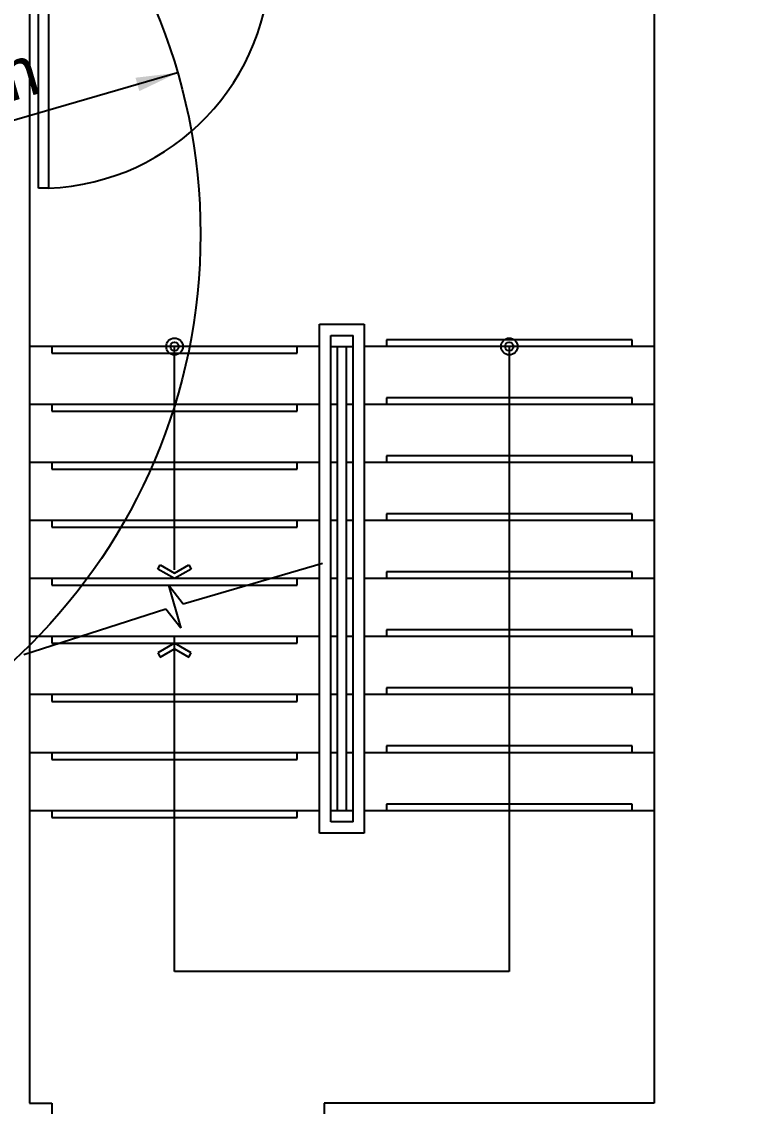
# Model space of a CAD drawing. Header units: millimetres. Extents: x 238075 to 303070, y -258150 to -205841.
# Drawn here: x 252568 to 255833, y -241036 to -236176 of the extents above; entities that cross this region are included whole.
import ezdxf

# ---------------------------------------------------------------- set-up
doc = ezdxf.new("R2010")
doc.units = ezdxf.units.MM
doc.header["$LTSCALE"] = 200
for name, color, linetype in [('L4', 4, 'Continuous'), ('아파트', 253, 'Continuous'), ('헤드반경1', 1, 'Continuous')]:
    doc.layers.add(name, color=color, linetype=linetype)
doc.styles.add('GHS1', font='Gulim.ttf')

# ---------------------------------------------------------------- blocks, each defined once
blk = doc.blocks.new('A$C221D5E5E')
at = {"layer": '헤드반경1'}
blk.add_line((1838.5, 1838.5), (0, 0), dxfattribs=at)
blk.add_circle((0, 0), 2600, dxfattribs=at)
blk.add_solid([(1683.8, 1728), (1728, 1683.8), (1838.5, 1838.5)], dxfattribs=at)
at = {"layer": '헤드반경1', "color": 6, "style": 'GHS1'}
blk.add_text('r = 2.6m', height=225, rotation=45, dxfattribs=at).set_placement((583.7, 701.7))

msp = doc.modelspace()

# ---------------------------------------------------------------- linework, layer by layer
at = {"layer": 'L4'}
for p, q in [((252602.6, -232621.2, 54985.4), (252602.6, -241021.2, 54985.4)), ((252642.6, -236921.2, 0), (252642.6, -235881.2, 0)), ((252687.6, -235881.2, 0), (252687.6, -236921.2, 0)), ((255402.6, -236061.2, 54985.4), (255402.6, -241021.2, 54985.4)), ((252687.6, -236921.2, 0), (252642.6, -236921.2, 0)), ((253902.6, -239811.2, 0), (253902.6, -237531.2, 0)), ((253902.6, -237531.2, 0), (254102.6, -237531.2, 0)), ((254102.6, -237531.2, 0), (254102.6, -239811.2, 0)), ((253952.6, -239761.2, 0), (253952.6, -237581.2, 0)), ((253952.6, -237581.2, 0), (254052.6, -237581.2, 0)), ((254052.6, -239761.2, 0), (254052.6, -237581.2, 0)), ((255302.6, -237601.2, 0), (254202.6, -237601.2, 0)), ((254202.6, -237601.2, 0), (254202.6, -237631.2, 0)), ((255302.6, -237631.2, 0), (255302.6, -237601.2, 0)), ((253902.6, -237631.2, 0), (252602.6, -237631.2, 0)), ((252702.6, -237631.2, 0), (252702.6, -237661.2, 0)), ((253252.6, -238631.2, 0), (253252.6, -237631.2, 0)), ((253802.6, -237661.2, 0), (253802.6, -237631.2, 0)), ((253952.6, -237631.2, 0), (254052.6, -237631.2, 0)), ((253982.6, -239711.2, 0), (253982.6, -237631.2, 0)), ((254022.6, -239711.2, 0), (254022.6, -237631.2, 0)), ((255402.6, -237631.2, 0), (254102.6, -237631.2, 0)), ((254752.6, -237631.2, 0), (254752.6, -240431.2, 0)), ((252702.6, -237661.2, 0), (253802.6, -237661.2, 0)), ((253902.6, -237891.2, 0), (252602.6, -237891.2, 0)), ((252702.6, -237891.2, 0), (252702.6, -237921.2, 0)), ((253802.6, -237921.2, 0), (253802.6, -237891.2, 0)), ((253982.6, -237891.2, 0), (253952.6, -237891.2, 0)), ((254052.6, -237891.2, 0), (254022.6, -237891.2, 0)), ((255402.6, -237891.2, 0), (254102.6, -237891.2, 0)), ((255302.6, -237861.2, 0), (254202.6, -237861.2, 0)), ((254202.6, -237861.2, 0), (254202.6, -237891.2, 0)), ((255302.6, -237891.2, 0), (255302.6, -237861.2, 0)), ((252702.6, -237921.2, 0), (253802.6, -237921.2, 0)), ((255302.6, -238121.2, 0), (254202.6, -238121.2, 0)), ((254202.6, -238121.2, 0), (254202.6, -238151.2, 0)), ((255302.6, -238151.2, 0), (255302.6, -238121.2, 0)), ((253902.6, -238151.2, 0), (252602.6, -238151.2, 0)), ((252702.6, -238151.2, 0), (252702.6, -238181.2, 0)), ((252702.6, -238181.2, 0), (253802.6, -238181.2, 0)), ((253802.6, -238181.2, 0), (253802.6, -238151.2, 0)), ((253982.6, -238151.2, 0), (253952.6, -238151.2, 0)), ((254052.6, -238151.2, 0), (254022.6, -238151.2, 0)), ((255402.6, -238151.2, 0), (254102.6, -238151.2, 0)), ((255302.6, -238381.2, 0), (254202.6, -238381.2, 0)), ((254202.6, -238381.2, 0), (254202.6, -238411.2, 0)), ((255302.6, -238411.2, 0), (255302.6, -238381.2, 0)), ((253902.6, -238411.2, 0), (252602.6, -238411.2, 0)), ((252702.6, -238411.2, 0), (252702.6, -238441.2, 0)), ((253802.6, -238441.2, 0), (253802.6, -238411.2, 0)), ((253982.6, -238411.2, 0), (253952.6, -238411.2, 0)), ((254052.6, -238411.2, 0), (254022.6, -238411.2, 0)), ((255402.6, -238411.2, 0), (254102.6, -238411.2, 0)), ((252702.6, -238441.2, 0), (253802.6, -238441.2, 0)), ((253177.5, -238628.3, 0), (253188.1, -238609.7, 0)), ((253252.6, -238671.2, 0), (253177.5, -238628.3, 0)), ((253188.1, -238609.7, 0), (253252.6, -238646.5, 0)), ((253252.6, -238646.5, 0), (253317.2, -238609.7, 0)), ((253327.8, -238628.3, 0), (253252.6, -238671.2, 0)), ((253915.7, -238603.3, 0), (253291.1, -238786.2, 0)), ((253317.2, -238609.7, 0), (253327.8, -238628.3, 0)), ((253902.6, -238671.2, 0), (252602.6, -238671.2, 0)), ((252702.6, -238671.2, 0), (252702.6, -238701.2, 0)), ((253802.6, -238701.2, 0), (253802.6, -238671.2, 0)), ((253982.6, -238671.2, 0), (253952.6, -238671.2, 0)), ((254052.6, -238671.2, 0), (254022.6, -238671.2, 0)), ((255402.6, -238671.2, 0), (254102.6, -238671.2, 0)), ((255302.6, -238641.2, 0), (254202.6, -238641.2, 0)), ((254202.6, -238641.2, 0), (254202.6, -238671.2, 0)), ((255302.6, -238671.2, 0), (255302.6, -238641.2, 0)), ((252702.6, -238701.2, 0), (253802.6, -238701.2, 0)), ((253291.1, -238786.2, 0), (253225.1, -238701.1, 0)), ((253225.1, -238701.1, 0), (253280.1, -238893.4, 0)), ((253214.2, -238808.2, 0), (252577.6, -239013.2, 0)), ((253280.1, -238893.4, 0), (253214.2, -238808.2, 0)), ((255302.6, -238901.2, 0), (254202.6, -238901.2, 0)), ((254202.6, -238901.2, 0), (254202.6, -238931.2, 0)), ((255302.6, -238931.2, 0), (255302.6, -238901.2, 0)), ((253902.6, -238931.2, 0), (252602.6, -238931.2, 0)), ((252702.6, -238931.2, 0), (252702.6, -238961.2, 0)), ((252702.6, -238961.2, 0), (253802.6, -238961.2, 0)), ((253252.6, -238961.2, 0), (253177.5, -239004.2, 0)), ((253252.6, -240431.2, 0), (253252.6, -238931.2, 0)), ((253327.8, -239004.2, 0), (253252.6, -238961.2, 0)), ((253802.6, -238961.2, 0), (253802.6, -238931.2, 0)), ((253982.6, -238931.2, 0), (253952.6, -238931.2, 0)), ((254052.6, -238931.2, 0), (254022.6, -238931.2, 0)), ((255402.6, -238931.2, 0), (254102.6, -238931.2, 0)), ((253177.5, -239004.2, 0), (253188.1, -239022.8, 0)), ((253188.1, -239022.8, 0), (253252.6, -238985.9, 0)), ((253252.6, -238985.9, 0), (253317.2, -239022.8, 0)), ((253317.2, -239022.8, 0), (253327.8, -239004.2, 0)), ((255302.6, -239161.2, 0), (254202.6, -239161.2, 0)), ((254202.6, -239161.2, 0), (254202.6, -239191.2, 0)), ((255302.6, -239191.2, 0), (255302.6, -239161.2, 0)), ((253902.6, -239191.2, 0), (252602.6, -239191.2, 0)), ((252702.6, -239191.2, 0), (252702.6, -239221.2, 0)), ((253802.6, -239221.2, 0), (253802.6, -239191.2, 0)), ((253982.6, -239191.2, 0), (253952.6, -239191.2, 0)), ((254052.6, -239191.2, 0), (254022.6, -239191.2, 0)), ((255402.6, -239191.2, 0), (254102.6, -239191.2, 0)), ((252702.6, -239221.2, 0), (253802.6, -239221.2, 0)), ((253902.6, -239451.2, 0), (252602.6, -239451.2, 0)), ((252702.6, -239451.2, 0), (252702.6, -239481.2, 0)), ((253802.6, -239481.2, 0), (253802.6, -239451.2, 0)), ((253982.6, -239451.2, 0), (253952.6, -239451.2, 0)), ((254052.6, -239451.2, 0), (254022.6, -239451.2, 0)), ((255402.6, -239451.2, 0), (254102.6, -239451.2, 0)), ((255302.6, -239421.2, 0), (254202.6, -239421.2, 0)), ((254202.6, -239421.2, 0), (254202.6, -239451.2, 0)), ((255302.6, -239451.2, 0), (255302.6, -239421.2, 0)), ((252702.6, -239481.2, 0), (253802.6, -239481.2, 0)), ((255302.6, -239681.2, 0), (254202.6, -239681.2, 0)), ((254202.6, -239681.2, 0), (254202.6, -239711.2, 0)), ((255302.6, -239711.2, 0), (255302.6, -239681.2, 0)), ((253902.6, -239711.2, 0), (252602.6, -239711.2, 0)), ((252702.6, -239711.2, 0), (252702.6, -239741.2, 0)), ((252702.6, -239741.2, 0), (253802.6, -239741.2, 0)), ((253802.6, -239741.2, 0), (253802.6, -239711.2, 0)), ((254052.6, -239711.2, 0), (253952.6, -239711.2, 0)), ((255402.6, -239711.2, 0), (254102.6, -239711.2, 0)), ((254052.6, -239761.2, 0), (253952.6, -239761.2, 0)), ((254102.6, -239811.2, 0), (253902.6, -239811.2, 0)), ((254752.6, -240431.2, 0), (253252.6, -240431.2, 0)), ((252602.6, -241021.2, 54985.4), (252702.6, -241021.2, 54985.4)), ((252702.6, -241021.2, 54985.4), (252702.6, -241421.2, 54985.4)), ((255402.6, -241021.2, 54985.4), (253922.6, -241021.2, 54985.4)), ((253922.6, -241021.2, 54985.4), (253922.6, -241421.2, 54985.4))]:
    msp.add_line(p, q, dxfattribs=at)
for centre, radius in [((253252.6, -237631.2, 0), 37.5), ((254752.6, -237631.2, 0), 37.5), ((253252.6, -237631.2, 0), 18.8), ((254752.6, -237631.2, 0), 18.8)]:
    msp.add_circle(centre, radius, dxfattribs=at)
msp.add_arc((252648.4, -235887.7, 0), 1034.3, 272.1753, 0.3582, dxfattribs=at)
at = {"layer": '아파트'}
msp.add_circle((263075.4, -230841.1, 54985.4), 25000, dxfattribs=at)

# ---------------------------------------------------------------- block references
at = {"layer": '헤드반경1', "rotation": 331.1402425143963}
msp.add_blockref('A$C221D5E5E', (250768.8, -237127.4, 54985.4), dxfattribs=at)

doc.saveas('drawing.dxf')
